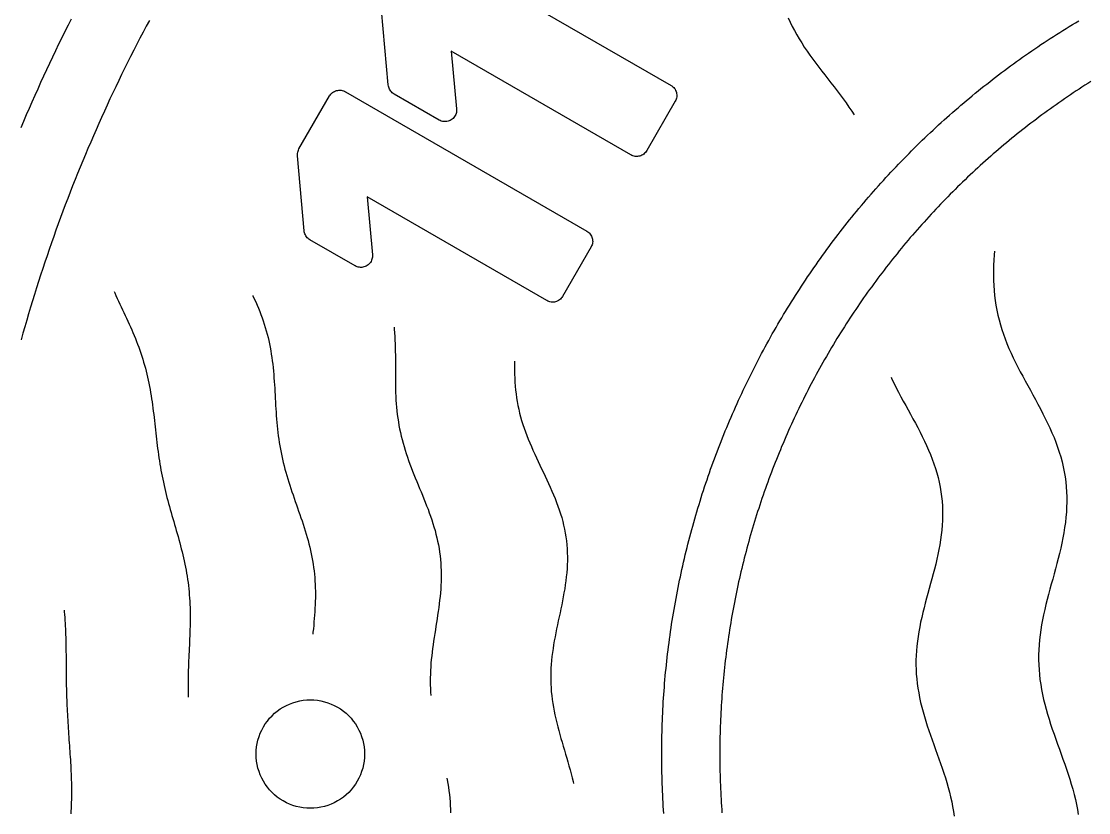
# Model space of a CAD drawing. Header units: millimetres. Extents: x -17.8 to 17.8, y -17.8 to 17.8.
# Drawn here: x 3.244 to 6.001, y -0.151 to 1.893 of the extents above; entities that cross this region are included whole.
import ezdxf

# ---------------------------------------------------------------- set-up
doc = ezdxf.new("R2010")
doc.units = ezdxf.units.MM
for name, color, linetype in [('ALTIN', 2, 'Continuous'), ('DOKU', 8, 'Continuous'), ('KESIM', 1, 'Continuous')]:
    doc.layers.add(name, color=color, linetype=linetype)

msp = doc.modelspace()

# ---------------------------------------------------------------- linework, layer by layer
at = {"layer": 'ALTIN'}
for points in [[(4.2987, 2.0872), (4.9223, 1.7272), (4.9248, 1.7256), (4.9271, 1.7237), (4.9292, 1.7217), (4.9311, 1.7194), (4.9328, 1.717), (4.9342, 1.7144), (4.9354, 1.7117), (4.9363, 1.7089), (4.9369, 1.7061), (4.9372, 1.7031), (4.9373, 1.7002), (4.937, 1.6973), (4.9365, 1.6944), (4.9357, 1.6915), (4.9346, 1.6888), (4.9333, 1.6862), (4.8596, 1.5586), (4.858, 1.5561), (4.8562, 1.5538), (4.8541, 1.5517), (4.8519, 1.5498), (4.8494, 1.5481), (4.8469, 1.5466), (4.8442, 1.5455), (4.8414, 1.5446), (4.8385, 1.544), (4.8356, 1.5436), (4.8326, 1.5436), (4.8297, 1.5438), (4.8268, 1.5443), (4.824, 1.5451), (4.8212, 1.5462), (4.8186, 1.5476), (4.3547, 1.8154), (4.3685, 1.6662), (4.3686, 1.6632), (4.3684, 1.6603), (4.3679, 1.6573), (4.3672, 1.6544), (4.3662, 1.6517), (4.3648, 1.649), (4.3633, 1.6464), (4.3615, 1.6441), (4.3594, 1.6419), (4.3572, 1.6399), (4.3548, 1.6382), (4.3522, 1.6367), (4.3495, 1.6355), (4.3466, 1.6346), (4.3437, 1.6339), (4.3408, 1.6336), (4.3378, 1.6335), (4.3348, 1.6337), (4.3319, 1.6342), (4.329, 1.635), (4.3262, 1.6361), (4.3236, 1.6375), (4.2069, 1.7048), (4.2045, 1.7064), (4.2023, 1.7082), (4.2002, 1.7102), (4.1983, 1.7123), (4.1966, 1.7147), (4.1952, 1.7172), (4.194, 1.7198), (4.1931, 1.7225), (4.1924, 1.7253), (4.1921, 1.7282), (4.1748, 1.9217)], [(3.2437, 1.618), (3.2508, 1.6348), (3.258, 1.6516), (3.2652, 1.6684), (3.2725, 1.6851), (3.2799, 1.7018), (3.2874, 1.7184), (3.2949, 1.7351), (3.3025, 1.7517), (3.3102, 1.7682), (3.318, 1.7848), (3.3258, 1.8013), (3.3337, 1.8177), (3.3416, 1.8341), (3.3497, 1.8505), (3.3578, 1.8669), (3.366, 1.8832), (3.3742, 1.8995)], [(3.5751, 1.8952), (3.5669, 1.8798), (3.5587, 1.8643), (3.5506, 1.8488), (3.5426, 1.8333), (3.5346, 1.8178), (3.5267, 1.8022), (3.5189, 1.7866), (3.5111, 1.7709), (3.5034, 1.7552), (3.4958, 1.7395), (3.4882, 1.7238), (3.4808, 1.708), (3.4733, 1.6922), (3.466, 1.6763), (3.4587, 1.6604), (3.4515, 1.6445), (3.4444, 1.6286), (3.4373, 1.6126), (3.4303, 1.5966), (3.4234, 1.5806), (3.4165, 1.5645), (3.4097, 1.5484), (3.403, 1.5323), (3.3963, 1.5161), (3.3898, 1.4999), (3.3832, 1.4837), (3.3768, 1.4675), (3.3704, 1.4512), (3.3641, 1.4349), (3.3579, 1.4186), (3.3518, 1.4022), (3.3457, 1.3859), (3.3397, 1.3694), (3.3337, 1.353), (3.3279, 1.3366), (3.3221, 1.3201), (3.3163, 1.3036), (3.3107, 1.287), (3.3051, 1.2705), (3.2996, 1.2539), (3.2942, 1.2373), (3.2888, 1.2207), (3.2835, 1.204), (3.2783, 1.1874), (3.2732, 1.1707), (3.2681, 1.1539), (3.2631, 1.1372), (3.2582, 1.1204), (3.2533, 1.1037), (3.2485, 1.0868), (3.2438, 1.07)], [(4.9037, -0.1537), (4.903, -0.1441), (4.9024, -0.1345), (4.9019, -0.1249), (4.9013, -0.1153), (4.9009, -0.1057), (4.9004, -0.0961), (4.9, -0.0865), (4.8997, -0.0769), (4.8993, -0.0673), (4.8991, -0.0577), (4.8988, -0.0481), (4.8987, -0.0385), (4.8985, -0.0288), (4.8984, -0.0192), (4.8983, -0.0096), (4.8983, 0), (4.8983, 0.0096), (4.8984, 0.0192), (4.8985, 0.0288), (4.8987, 0.0385), (4.8988, 0.0481), (4.8991, 0.0577), (4.8993, 0.0673), (4.8997, 0.0769), (4.9, 0.0865), (4.9004, 0.0961), (4.9009, 0.1057), (4.9013, 0.1153), (4.9019, 0.1249), (4.9024, 0.1345), (4.903, 0.1441), (4.9037, 0.1537), (4.9044, 0.1633), (4.9051, 0.1729), (4.9059, 0.1825), (4.9067, 0.1921), (4.9076, 0.2017), (4.9085, 0.2112), (4.9094, 0.2208), (4.9104, 0.2304), (4.9114, 0.2399), (4.9125, 0.2495), (4.9136, 0.259), (4.9147, 0.2686), (4.9159, 0.2781), (4.9172, 0.2877), (4.9185, 0.2972), (4.9198, 0.3067), (4.9211, 0.3162), (4.9225, 0.3258), (4.924, 0.3353), (4.9255, 0.3448), (4.927, 0.3543), (4.9285, 0.3637), (4.9302, 0.3732), (4.9318, 0.3827), (4.9335, 0.3922), (4.9352, 0.4016), (4.937, 0.4111), (4.9388, 0.4205), (4.9407, 0.43), (4.9426, 0.4394), (4.9445, 0.4488), (4.9465, 0.4582), (4.9485, 0.4676), (4.9506, 0.477), (4.9527, 0.4864), (4.9548, 0.4958), (4.957, 0.5051), (4.9592, 0.5145), (4.9615, 0.5238), (4.9638, 0.5332), (4.9661, 0.5425), (4.9685, 0.5518), (4.9709, 0.5611), (4.9734, 0.5704), (4.9759, 0.5797), (4.9785, 0.589), (4.9811, 0.5982), (4.9837, 0.6075), (4.9864, 0.6167), (4.9891, 0.6259), (4.9918, 0.6351), (4.9946, 0.6444), (4.9975, 0.6535), (5.0003, 0.6627), (5.0032, 0.6719), (5.0062, 0.681), (5.0092, 0.6902), (5.0122, 0.6993), (5.0153, 0.7084), (5.0184, 0.7175), (5.0215, 0.7266), (5.0247, 0.7357), (5.028, 0.7447), (5.0312, 0.7538), (5.0345, 0.7628), (5.0379, 0.7718), (5.0413, 0.7808), (5.0447, 0.7898), (5.0482, 0.7988), (5.0517, 0.8077), (5.0552, 0.8167), (5.0588, 0.8256), (5.0624, 0.8345), (5.0661, 0.8434), (5.0698, 0.8523), (5.0735, 0.8611), (5.0773, 0.87), (5.0811, 0.8788), (5.085, 0.8876), (5.0889, 0.8964), (5.0928, 0.9052), (5.0968, 0.9139), (5.1008, 0.9227), (5.1048, 0.9314), (5.1089, 0.9401), (5.113, 0.9488), (5.1172, 0.9575), (5.1214, 0.9661), (5.1256, 0.9748), (5.1299, 0.9834), (5.1342, 0.992), (5.1385, 1.0005), (5.1429, 1.0091), (5.1473, 1.0176), (5.1518, 1.0262), (5.1563, 1.0347), (5.1608, 1.0431), (5.1654, 1.0516), (5.17, 1.06), (5.1746, 1.0685), (5.1793, 1.0769), (5.184, 1.0852), (5.1888, 1.0936), (5.1936, 1.1019), (5.1984, 1.1103), (5.2033, 1.1186), (5.2082, 1.1268), (5.2131, 1.1351), (5.2181, 1.1433), (5.2231, 1.1515), (5.2281, 1.1597), (5.2332, 1.1679), (5.2383, 1.176), (5.2435, 1.1841), (5.2487, 1.1922), (5.2539, 1.2003), (5.2591, 1.2084), (5.2644, 1.2164), (5.2697, 1.2244), (5.2751, 1.2324), (5.2805, 1.2404), (5.2859, 1.2483), (5.2914, 1.2562), (5.2969, 1.2641), (5.3024, 1.272), (5.308, 1.2798), (5.3136, 1.2876), (5.3192, 1.2954), (5.3249, 1.3032), (5.3306, 1.3109), (5.3363, 1.3186), (5.3421, 1.3263), (5.3479, 1.334), (5.3537, 1.3416), (5.3596, 1.3493), (5.3655, 1.3568), (5.3715, 1.3644), (5.3774, 1.3719), (5.3834, 1.3795), (5.3895, 1.3869), (5.3955, 1.3944), (5.4016, 1.4018), (5.4078, 1.4092), (5.4139, 1.4166), (5.4201, 1.424), (5.4264, 1.4313), (5.4326, 1.4386), (5.4389, 1.4459), (5.4452, 1.4531), (5.4516, 1.4603), (5.458, 1.4675), (5.4644, 1.4747), (5.4708, 1.4818), (5.4773, 1.4889), (5.4838, 1.496), (5.4904, 1.503), (5.497, 1.5101), (5.5036, 1.5171), (5.5102, 1.524), (5.5169, 1.5309), (5.5236, 1.5378), (5.5303, 1.5447), (5.537, 1.5516), (5.5438, 1.5584), (5.5506, 1.5652), (5.5575, 1.5719), (5.5644, 1.5786), (5.5713, 1.5853), (5.5782, 1.592), (5.5851, 1.5986), (5.5921, 1.6052), (5.5992, 1.6118), (5.6062, 1.6184), (5.6133, 1.6249), (5.6204, 1.6314), (5.6275, 1.6378), (5.6347, 1.6442), (5.6419, 1.6506), (5.6491, 1.657), (5.6563, 1.6633), (5.6636, 1.6696), (5.6709, 1.6758), (5.6782, 1.6821), (5.6856, 1.6883), (5.693, 1.6944), (5.7004, 1.7006), (5.7078, 1.7067), (5.7153, 1.7127), (5.7227, 1.7188), (5.7303, 1.7248), (5.7378, 1.7307), (5.7454, 1.7367), (5.7529, 1.7426), (5.7606, 1.7485), (5.7682, 1.7543), (5.7759, 1.7601), (5.7836, 1.7659), (5.7913, 1.7716), (5.799, 1.7773), (5.8068, 1.783), (5.8146, 1.7886), (5.8224, 1.7942), (5.8302, 1.7998), (5.8381, 1.8053), (5.846, 1.8108), (5.8539, 1.8163), (5.8618, 1.8217), (5.8698, 1.8271), (5.8778, 1.8325), (5.8858, 1.8378), (5.8938, 1.8431), (5.9019, 1.8483), (5.91, 1.8535), (5.9181, 1.8587), (5.9262, 1.8639), (5.9343, 1.869), (5.9425, 1.8741), (5.9507, 1.8791), (5.9589, 1.8841), (5.9671, 1.8891), (5.9754, 1.894)], [(6.0062, 1.737), (5.9987, 1.7322), (5.9911, 1.7274), (5.9836, 1.7225), (5.9761, 1.7176), (5.9686, 1.7127), (5.9611, 1.7077), (5.9537, 1.7027), (5.9463, 1.6977), (5.9389, 1.6927), (5.9315, 1.6876), (5.9241, 1.6824), (5.9168, 1.6773), (5.9095, 1.6721), (5.9022, 1.6669), (5.895, 1.6616), (5.8877, 1.6563), (5.8805, 1.651), (5.8733, 1.6457), (5.8661, 1.6403), (5.859, 1.6349), (5.8519, 1.6295), (5.8448, 1.624), (5.8377, 1.6185), (5.8307, 1.6129), (5.8236, 1.6074), (5.8166, 1.6018), (5.8097, 1.5962), (5.8027, 1.5905), (5.7958, 1.5848), (5.7889, 1.5791), (5.782, 1.5734), (5.7751, 1.5676), (5.7683, 1.5618), (5.7615, 1.5559), (5.7547, 1.5501), (5.748, 1.5442), (5.7413, 1.5383), (5.7346, 1.5323), (5.7279, 1.5263), (5.7212, 1.5203), (5.7146, 1.5143), (5.708, 1.5082), (5.7015, 1.5021), (5.6949, 1.496), (5.6884, 1.4898), (5.6819, 1.4836), (5.6755, 1.4774), (5.669, 1.4712), (5.6626, 1.4649), (5.6562, 1.4586), (5.6499, 1.4523), (5.6436, 1.446), (5.6373, 1.4396), (5.631, 1.4332), (5.6248, 1.4267), (5.6186, 1.4203), (5.6124, 1.4138), (5.6062, 1.4073), (5.6001, 1.4007), (5.594, 1.3942), (5.5879, 1.3876), (5.5819, 1.381), (5.5759, 1.3743), (5.5699, 1.3676), (5.5639, 1.3609), (5.558, 1.3542), (5.5521, 1.3475), (5.5463, 1.3407), (5.5404, 1.3339), (5.5346, 1.3271), (5.5288, 1.3202), (5.5231, 1.3133), (5.5174, 1.3064), (5.5117, 1.2995), (5.506, 1.2925), (5.5004, 1.2856), (5.4948, 1.2786), (5.4893, 1.2715), (5.4837, 1.2645), (5.4782, 1.2574), (5.4727, 1.2503), (5.4673, 1.2432), (5.4619, 1.2361), (5.4565, 1.2289), (5.4512, 1.2217), (5.4459, 1.2145), (5.4406, 1.2072), (5.4353, 1.2), (5.4301, 1.1927), (5.4249, 1.1854), (5.4198, 1.1781), (5.4146, 1.1707), (5.4095, 1.1633), (5.4045, 1.1559), (5.3995, 1.1485), (5.3945, 1.1411), (5.3895, 1.1336), (5.3846, 1.1261), (5.3797, 1.1186), (5.3748, 1.1111), (5.37, 1.1035), (5.3652, 1.096), (5.3604, 1.0884), (5.3557, 1.0808), (5.351, 1.0731), (5.3463, 1.0655), (5.3417, 1.0578), (5.3371, 1.0501), (5.3325, 1.0424), (5.328, 1.0347), (5.3235, 1.0269), (5.319, 1.0192), (5.3146, 1.0114), (5.3102, 1.0036), (5.3058, 0.9957), (5.3015, 0.9879), (5.2972, 0.98), (5.293, 0.9721), (5.2887, 0.9642), (5.2845, 0.9563), (5.2804, 0.9484), (5.2763, 0.9404), (5.2722, 0.9324), (5.2681, 0.9244), (5.2641, 0.9164), (5.2601, 0.9084), (5.2562, 0.9004), (5.2523, 0.8923), (5.2484, 0.8842), (5.2446, 0.8761), (5.2408, 0.868), (5.237, 0.8599), (5.2332, 0.8517), (5.2296, 0.8436), (5.2259, 0.8354), (5.2223, 0.8272), (5.2187, 0.819), (5.2151, 0.8108), (5.2116, 0.8025), (5.2081, 0.7943), (5.2047, 0.786), (5.2013, 0.7777), (5.1979, 0.7694), (5.1945, 0.7611), (5.1912, 0.7527), (5.188, 0.7444), (5.1847, 0.736), (5.1815, 0.7277), (5.1784, 0.7193), (5.1753, 0.7109), (5.1722, 0.7025), (5.1691, 0.694), (5.1661, 0.6856), (5.1632, 0.6771), (5.1602, 0.6687), (5.1573, 0.6602), (5.1545, 0.6517), (5.1516, 0.6432), (5.1488, 0.6347), (5.1461, 0.6262), (5.1434, 0.6176), (5.1407, 0.6091), (5.1381, 0.6005), (5.1355, 0.5919), (5.1329, 0.5833), (5.1304, 0.5747), (5.1279, 0.5661), (5.1254, 0.5575), (5.123, 0.5489), (5.1206, 0.5402), (5.1183, 0.5316), (5.116, 0.5229), (5.1137, 0.5143), (5.1115, 0.5056), (5.1093, 0.4969), (5.1072, 0.4882), (5.1051, 0.4795), (5.103, 0.4708), (5.101, 0.462), (5.099, 0.4533), (5.097, 0.4445), (5.0951, 0.4358), (5.0932, 0.427), (5.0914, 0.4183), (5.0896, 0.4095), (5.0878, 0.4007), (5.0861, 0.3919), (5.0844, 0.3831), (5.0827, 0.3743), (5.0811, 0.3655), (5.0795, 0.3567), (5.078, 0.3478), (5.0765, 0.339), (5.075, 0.3301), (5.0736, 0.3213), (5.0722, 0.3124), (5.0709, 0.3036), (5.0696, 0.2947), (5.0683, 0.2858), (5.0671, 0.277), (5.0659, 0.2681), (5.0647, 0.2592), (5.0636, 0.2503), (5.0626, 0.2414), (5.0615, 0.2325), (5.0605, 0.2236), (5.0596, 0.2147), (5.0587, 0.2058), (5.0578, 0.1969), (5.0569, 0.1879), (5.0561, 0.179), (5.0554, 0.1701), (5.0547, 0.1611), (5.054, 0.1522), (5.0533, 0.1433), (5.0527, 0.1343), (5.0522, 0.1254), (5.0516, 0.1164), (5.0511, 0.1075), (5.0507, 0.0985), (5.0503, 0.0896), (5.0499, 0.0806), (5.0496, 0.0717), (5.0493, 0.0627), (5.049, 0.0538), (5.0488, 0.0448), (5.0486, 0.0358), (5.0485, 0.0269), (5.0484, 0.0179), (5.0483, 0.009), (5.0483, 0), (5.0483, -0.009), (5.0484, -0.0179), (5.0485, -0.0269), (5.0486, -0.0358), (5.0488, -0.0448), (5.049, -0.0538), (5.0493, -0.0627), (5.0496, -0.0717), (5.0499, -0.0806), (5.0503, -0.0896), (5.0507, -0.0985), (5.0511, -0.1075), (5.0516, -0.1164), (5.0522, -0.1254), (5.0527, -0.1343), (5.0533, -0.1433), (5.054, -0.1522)]]:
    msp.add_lwpolyline(points, dxfattribs=at)
for points in [[(4.1293, 1.2582), (4.1264, 1.2575), (4.1235, 1.2572), (4.1205, 1.2571), (4.1175, 1.2573), (4.1146, 1.2578), (4.1117, 1.2587), (4.1089, 1.2597), (4.1063, 1.2611), (3.9896, 1.3285), (3.9872, 1.33), (3.985, 1.3318), (3.9829, 1.3338), (3.981, 1.336), (3.9793, 1.3383), (3.9779, 1.3408), (3.9767, 1.3434), (3.9758, 1.3461), (3.9751, 1.3489), (3.9747, 1.3518), (3.9575, 1.5453), (3.9574, 1.5483), (3.9576, 1.5514), (3.9581, 1.5544), (3.9589, 1.5574), (3.9601, 1.5602), (3.9614, 1.5629), (4.0405, 1.6998), (4.0421, 1.7023), (4.0439, 1.7046), (4.0459, 1.7067), (4.0482, 1.7086), (4.0506, 1.7103), (4.0532, 1.7117), (4.0559, 1.7129), (4.0587, 1.7138), (4.0616, 1.7144), (4.0645, 1.7147), (4.0674, 1.7148), (4.0704, 1.7145), (4.0733, 1.714), (4.0761, 1.7132), (4.0788, 1.7121), (4.0814, 1.7108), (4.705, 1.3508), (4.7075, 1.3492), (4.7098, 1.3474), (4.7119, 1.3453), (4.7138, 1.3431), (4.7155, 1.3406), (4.7169, 1.3381), (4.7181, 1.3354), (4.719, 1.3326), (4.7196, 1.3297), (4.7199, 1.3268), (4.72, 1.3238), (4.7197, 1.3209), (4.7192, 1.318), (4.7184, 1.3152), (4.7173, 1.3124), (4.716, 1.3098), (4.6423, 1.1822), (4.6407, 1.1797), (4.6389, 1.1774), (4.6368, 1.1753), (4.6346, 1.1734), (4.6321, 1.1717), (4.6296, 1.1703), (4.6269, 1.1691), (4.6241, 1.1682), (4.6212, 1.1676), (4.6183, 1.1672), (4.6153, 1.1672), (4.6124, 1.1674), (4.6095, 1.168), (4.6067, 1.1688), (4.6039, 1.1698), (4.6013, 1.1712), (4.1374, 1.439), (4.1512, 1.2898), (4.1513, 1.2869), (4.1511, 1.2839), (4.1506, 1.2809), (4.1499, 1.2781), (4.1488, 1.2753), (4.1475, 1.2726), (4.146, 1.2701), (4.1442, 1.2677), (4.1421, 1.2655), (4.1399, 1.2636), (4.1375, 1.2618), (4.1349, 1.2603), (4.1321, 1.2591)], [(4.076, -0.1111), (4.0685, -0.1164), (4.0608, -0.1212), (4.0527, -0.1256), (4.0443, -0.1293), (4.0358, -0.1326), (4.027, -0.1352), (4.0181, -0.1373), (4.009, -0.1388), (3.9999, -0.1397), (3.9908, -0.14), (3.9816, -0.1397), (3.9725, -0.1388), (3.9634, -0.1373), (3.9545, -0.1352), (3.9458, -0.1326), (3.9372, -0.1293), (3.9288, -0.1256), (3.9208, -0.1212), (3.913, -0.1164), (3.9055, -0.1111), (3.8985, -0.1053), (3.8918, -0.099), (3.8855, -0.0923), (3.8797, -0.0852), (3.8744, -0.0778), (3.8695, -0.07), (3.8652, -0.0619), (3.8614, -0.0536), (3.8582, -0.045), (3.8555, -0.0362), (3.8535, -0.0273), (3.852, -0.0183), (3.8511, -0.0092), (3.8508, 0), (3.8511, 0.0092), (3.852, 0.0183), (3.8535, 0.0273), (3.8555, 0.0362), (3.8582, 0.045), (3.8614, 0.0536), (3.8652, 0.0619), (3.8695, 0.07), (3.8744, 0.0778), (3.8797, 0.0852), (3.8855, 0.0923), (3.8918, 0.099), (3.8985, 0.1053), (3.9055, 0.1111), (3.913, 0.1164), (3.9208, 0.1212), (3.9288, 0.1256), (3.9372, 0.1293), (3.9458, 0.1326), (3.9545, 0.1352), (3.9634, 0.1373), (3.9725, 0.1388), (3.9816, 0.1397), (3.9908, 0.14), (3.9999, 0.1397), (4.009, 0.1388), (4.0181, 0.1373), (4.027, 0.1352), (4.0358, 0.1326), (4.0443, 0.1293), (4.0527, 0.1256), (4.0608, 0.1212), (4.0685, 0.1164), (4.076, 0.1111), (4.0831, 0.1053), (4.0898, 0.099), (4.096, 0.0923), (4.1018, 0.0852), (4.1072, 0.0778), (4.112, 0.07), (4.1163, 0.0619), (4.1201, 0.0536), (4.1233, 0.045), (4.126, 0.0362), (4.1281, 0.0273), (4.1296, 0.0183), (4.1305, 0.0092), (4.1308, 0), (4.1305, -0.0092), (4.1296, -0.0183), (4.1281, -0.0273), (4.126, -0.0362), (4.1233, -0.045), (4.1201, -0.0536), (4.1163, -0.0619), (4.112, -0.07), (4.1072, -0.0778), (4.1018, -0.0852), (4.096, -0.0923), (4.0898, -0.099), (4.0831, -0.1053)]]:
    msp.add_lwpolyline(points, close=True, dxfattribs=at)
at = {"layer": 'DOKU'}
for points in [[(5.225, 1.9017), (5.23, 1.8906), (5.2353, 1.8797), (5.241, 1.8688), (5.247, 1.8581), (5.2533, 1.8474), (5.2598, 1.8368), (5.2666, 1.8263), (5.2737, 1.8159), (5.2809, 1.8055), (5.2884, 1.7952), (5.296, 1.7849), (5.3037, 1.7746), (5.3116, 1.7643), (5.3195, 1.7541), (5.3275, 1.7439), (5.3354, 1.7336), (5.3434, 1.7233), (5.3513, 1.713), (5.3591, 1.7026), (5.3668, 1.6922), (5.3744, 1.6817), (5.3818, 1.6711), (5.389, 1.6604), (5.3952, 1.6507)], [(5.7575, 1.2993), (5.7567, 1.2894), (5.7559, 1.2761), (5.7554, 1.2628), (5.755, 1.2495), (5.755, 1.2364), (5.7552, 1.2233), (5.7558, 1.2103), (5.7566, 1.1974), (5.7579, 1.1845), (5.7594, 1.1718), (5.7614, 1.1591), (5.7637, 1.1465), (5.7664, 1.1339), (5.7695, 1.1215), (5.7729, 1.1091), (5.7767, 1.0967), (5.7808, 1.0845), (5.7853, 1.0722), (5.79, 1.0601), (5.7951, 1.0479), (5.8005, 1.0358), (5.8061, 1.0238), (5.812, 1.0117), (5.818, 0.9997), (5.8243, 0.9877), (5.8307, 0.9757), (5.8372, 0.9637), (5.8437, 0.9517), (5.8504, 0.9397), (5.857, 0.9277), (5.8636, 0.9156), (5.8701, 0.9035), (5.8766, 0.8914), (5.8829, 0.8792), (5.8891, 0.867), (5.895, 0.8547), (5.9008, 0.8424), (5.9063, 0.8301), (5.9115, 0.8177), (5.9163, 0.8052), (5.9209, 0.7926), (5.9251, 0.7801), (5.9289, 0.7674), (5.9323, 0.7547), (5.9354, 0.7419), (5.938, 0.7291), (5.9401, 0.7162), (5.9419, 0.7033), (5.9432, 0.6903), (5.9441, 0.6772), (5.9446, 0.6642), (5.9446, 0.651), (5.9442, 0.6379), (5.9435, 0.6247), (5.9423, 0.6115), (5.9408, 0.5982), (5.939, 0.5849), (5.9368, 0.5717), (5.9344, 0.5584), (5.9317, 0.545), (5.9288, 0.5317), (5.9256, 0.5184), (5.9223, 0.5051), (5.9189, 0.4918), (5.9153, 0.4785), (5.9117, 0.4653), (5.9081, 0.452), (5.9045, 0.4388), (5.9009, 0.4256), (5.8973, 0.4124), (5.8939, 0.3992), (5.8907, 0.3861), (5.8876, 0.373), (5.8847, 0.3599), (5.882, 0.3469), (5.8796, 0.3339), (5.8775, 0.3209), (5.8757, 0.3079), (5.8742, 0.295), (5.8731, 0.2821), (5.8723, 0.2692), (5.8718, 0.2564), (5.8718, 0.2435), (5.8721, 0.2307), (5.8728, 0.2179), (5.8739, 0.2051), (5.8753, 0.1923), (5.8771, 0.1796), (5.8793, 0.1668), (5.8818, 0.154), (5.8846, 0.1412), (5.8877, 0.1285), (5.8911, 0.1157), (5.8948, 0.1029), (5.8987, 0.0901), (5.9028, 0.0773), (5.9071, 0.0644), (5.9115, 0.0516), (5.9161, 0.0387), (5.9207, 0.0258), (5.9253, 0.0129), (5.93, 0), (5.9346, -0.0129), (5.9392, -0.0259), (5.9437, -0.0389), (5.948, -0.0519), (5.9522, -0.0649), (5.9562, -0.078), (5.9599, -0.091), (5.9634, -0.1041), (5.9666, -0.1172), (5.9695, -0.1303), (5.972, -0.1433), (5.9742, -0.1564)], [(3.484, 1.1946), (3.4854, 1.1916), (3.4887, 1.1843), (3.4922, 1.1769), (3.4956, 1.1696), (3.499, 1.1623), (3.5025, 1.155), (3.506, 1.1476), (3.5094, 1.1403), (3.5128, 1.1329), (3.5162, 1.1256), (3.5196, 1.1182), (3.523, 1.1108), (3.5262, 1.1034), (3.5295, 1.0959), (3.5327, 1.0885), (3.5358, 1.081), (3.5389, 1.0735), (3.5418, 1.066), (3.5447, 1.0584), (3.5476, 1.0508), (3.5503, 1.0432), (3.5529, 1.0356), (3.5555, 1.0279), (3.5579, 1.0202), (3.5602, 1.0125), (3.5625, 1.0047), (3.5646, 0.9969), (3.5667, 0.9891), (3.5686, 0.9813), (3.5705, 0.9734), (3.5722, 0.9655), (3.5739, 0.9576), (3.5754, 0.9497), (3.5769, 0.9417), (3.5783, 0.9337), (3.5796, 0.9257), (3.5808, 0.9177), (3.582, 0.9097), (3.5831, 0.9017), (3.5842, 0.8936), (3.5852, 0.8856), (3.5862, 0.8775), (3.5871, 0.8695), (3.588, 0.8614), (3.5889, 0.8534), (3.5898, 0.8453), (3.5907, 0.8372), (3.5916, 0.8292), (3.5925, 0.8211), (3.5934, 0.8131), (3.5944, 0.8051), (3.5953, 0.7971), (3.5964, 0.7891), (3.5974, 0.7811), (3.5985, 0.7731), (3.5997, 0.7651), (3.6009, 0.7572), (3.6021, 0.7492), (3.6035, 0.7413), (3.6049, 0.7334), (3.6063, 0.7255), (3.6079, 0.7176), (3.6095, 0.7098), (3.6111, 0.7019), (3.6129, 0.6941), (3.6147, 0.6863), (3.6165, 0.6784), (3.6185, 0.6706), (3.6204, 0.6628), (3.6225, 0.655), (3.6246, 0.6473), (3.6267, 0.6395), (3.6289, 0.6317), (3.6311, 0.6239), (3.6333, 0.6162), (3.6355, 0.6084), (3.6378, 0.6006), (3.6401, 0.5928), (3.6423, 0.585), (3.6446, 0.5772), (3.6468, 0.5694), (3.649, 0.5616), (3.6512, 0.5538), (3.6533, 0.546), (3.6554, 0.5382), (3.6575, 0.5303), (3.6595, 0.5224), (3.6614, 0.5146), (3.6632, 0.5067), (3.665, 0.4988), (3.6667, 0.4909), (3.6683, 0.4829), (3.6698, 0.475), (3.6712, 0.467), (3.6725, 0.4591), (3.6737, 0.4511), (3.6748, 0.4431), (3.6758, 0.4351), (3.6767, 0.427), (3.6775, 0.419), (3.6782, 0.4109), (3.6788, 0.4029), (3.6793, 0.3948), (3.6797, 0.3867), (3.68, 0.3787), (3.6802, 0.3706), (3.6803, 0.3625), (3.6803, 0.3544), (3.6803, 0.3463), (3.6802, 0.3382), (3.6801, 0.3301), (3.6799, 0.3219), (3.6796, 0.3138), (3.6793, 0.3057), (3.679, 0.2976), (3.6786, 0.2895), (3.6783, 0.2814), (3.6779, 0.2733), (3.6775, 0.2652), (3.6771, 0.2571), (3.6767, 0.249), (3.6764, 0.241), (3.6761, 0.2329), (3.6758, 0.2248), (3.6755, 0.2168), (3.6753, 0.2087), (3.6751, 0.2006), (3.675, 0.1926), (3.675, 0.1846), (3.675, 0.1765), (3.6751, 0.1685), (3.6752, 0.1605), (3.6754, 0.1524), (3.6756, 0.147)], [(3.8419, 1.1844), (3.8422, 1.1839), (3.846, 1.1758), (3.8497, 1.1678), (3.8532, 1.1597), (3.8567, 1.1516), (3.86, 1.1434), (3.8632, 1.1352), (3.8662, 1.1269), (3.8692, 1.1186), (3.8719, 1.1103), (3.8745, 1.1019), (3.877, 1.0934), (3.8793, 1.0849), (3.8815, 1.0764), (3.8835, 1.0679), (3.8853, 1.0593), (3.887, 1.0506), (3.8886, 1.0419), (3.89, 1.0332), (3.8914, 1.0245), (3.8925, 1.0157), (3.8936, 1.007), (3.8946, 0.9981), (3.8954, 0.9893), (3.8962, 0.9805), (3.8969, 0.9716), (3.8976, 0.9627), (3.8982, 0.9539), (3.8987, 0.945), (3.8992, 0.9361), (3.8997, 0.9272), (3.9002, 0.9184), (3.9007, 0.9095), (3.9012, 0.9007), (3.9017, 0.8918), (3.9022, 0.883), (3.9028, 0.8742), (3.9035, 0.8654), (3.9042, 0.8566), (3.9051, 0.8479), (3.9059, 0.8391), (3.9069, 0.8304), (3.908, 0.8218), (3.9092, 0.8131), (3.9105, 0.8045), (3.9119, 0.7959), (3.9134, 0.7873), (3.9151, 0.7788), (3.9168, 0.7702), (3.9187, 0.7617), (3.9207, 0.7532), (3.9228, 0.7448), (3.925, 0.7363), (3.9273, 0.7279), (3.9298, 0.7195), (3.9323, 0.7111), (3.9349, 0.7027), (3.9375, 0.6943), (3.9403, 0.6859), (3.9431, 0.6775), (3.946, 0.6692), (3.9489, 0.6608), (3.9518, 0.6524), (3.9547, 0.6441), (3.9577, 0.6357), (3.9606, 0.6273), (3.9636, 0.6189), (3.9665, 0.6105), (3.9693, 0.6021), (3.9721, 0.5936), (3.9749, 0.5852), (3.9775, 0.5767), (3.9801, 0.5682), (3.9826, 0.5597), (3.9849, 0.5512), (3.9872, 0.5426), (3.9893, 0.5341), (3.9913, 0.5255), (3.9932, 0.5169), (3.9949, 0.5082), (3.9965, 0.4996), (3.9979, 0.4909), (3.9992, 0.4822), (4.0003, 0.4735), (4.0013, 0.4647), (4.0021, 0.456), (4.0027, 0.4472), (4.0032, 0.4384), (4.0035, 0.4296), (4.0037, 0.4208), (4.0038, 0.412), (4.0037, 0.4032), (4.0035, 0.3943), (4.0032, 0.3855), (4.0028, 0.3766), (4.0023, 0.3678), (4.0016, 0.3589), (4.001, 0.35), (4.0002, 0.3412), (3.9994, 0.3323), (3.9985, 0.3235), (3.9976, 0.3146), (3.9972, 0.3099)], [(4.207, 1.1026), (4.2074, 1.0979), (4.2082, 1.0883), (4.2088, 1.0787), (4.2093, 1.069), (4.2097, 1.0594), (4.21, 1.0497), (4.2102, 1.04), (4.2103, 1.0302), (4.2103, 1.0205), (4.2104, 1.0108), (4.2104, 1.0011), (4.2104, 0.9914), (4.2104, 0.9817), (4.2104, 0.972), (4.2105, 0.9624), (4.2106, 0.9528), (4.2108, 0.9432), (4.2111, 0.9336), (4.2115, 0.924), (4.212, 0.9145), (4.2127, 0.905), (4.2134, 0.8956), (4.2143, 0.8862), (4.2154, 0.8768), (4.2167, 0.8675), (4.2181, 0.8582), (4.2196, 0.8489), (4.2214, 0.8397), (4.2233, 0.8305), (4.2254, 0.8213), (4.2277, 0.8122), (4.2301, 0.8031), (4.2327, 0.794), (4.2354, 0.785), (4.2383, 0.776), (4.2414, 0.767), (4.2445, 0.758), (4.2478, 0.749), (4.2512, 0.74), (4.2547, 0.7311), (4.2582, 0.7221), (4.2619, 0.7132), (4.2655, 0.7042), (4.2693, 0.6953), (4.273, 0.6863), (4.2767, 0.6774), (4.2804, 0.6684), (4.2841, 0.6594), (4.2877, 0.6504), (4.2912, 0.6413), (4.2947, 0.6323), (4.298, 0.6232), (4.3013, 0.6141), (4.3044, 0.6049), (4.3073, 0.5958), (4.3101, 0.5866), (4.3128, 0.5774), (4.3152, 0.5681), (4.3175, 0.5588), (4.3195, 0.5495), (4.3214, 0.5402), (4.3231, 0.5308), (4.3245, 0.5214), (4.3257, 0.512), (4.3267, 0.5025), (4.3275, 0.4931), (4.3281, 0.4836), (4.3285, 0.474), (4.3286, 0.4645), (4.3286, 0.455), (4.3284, 0.4454), (4.328, 0.4358), (4.3274, 0.4262), (4.3266, 0.4166), (4.3258, 0.407), (4.3247, 0.3974), (4.3236, 0.3878), (4.3224, 0.3782), (4.321, 0.3685), (4.3196, 0.3589), (4.3182, 0.3493), (4.3167, 0.3397), (4.3151, 0.3301), (4.3136, 0.3206), (4.3121, 0.311), (4.3106, 0.3014), (4.3092, 0.2919), (4.3078, 0.2823), (4.3065, 0.2728), (4.3053, 0.2633), (4.3042, 0.2538), (4.3032, 0.2444), (4.3024, 0.2349), (4.3017, 0.2254), (4.3011, 0.216), (4.3007, 0.2066), (4.3005, 0.1972), (4.3004, 0.1878), (4.3005, 0.1784), (4.3008, 0.169), (4.3012, 0.1596), (4.3018, 0.1512)], [(4.5183, 1.0151), (4.5182, 1.012), (4.5181, 1.0016), (4.5181, 0.9913), (4.5183, 0.981), (4.5186, 0.9708), (4.5191, 0.9606), (4.5199, 0.9504), (4.5208, 0.9403), (4.522, 0.9303), (4.5233, 0.9203), (4.5249, 0.9103), (4.5268, 0.9004), (4.5289, 0.8906), (4.5312, 0.8808), (4.5337, 0.871), (4.5365, 0.8613), (4.5395, 0.8516), (4.5427, 0.8419), (4.5462, 0.8323), (4.5498, 0.8227), (4.5536, 0.8132), (4.5575, 0.8036), (4.5616, 0.7941), (4.5658, 0.7846), (4.5702, 0.775), (4.5746, 0.7655), (4.5791, 0.756), (4.5836, 0.7465), (4.5882, 0.737), (4.5928, 0.7274), (4.5973, 0.7179), (4.6018, 0.7083), (4.6062, 0.6987), (4.6106, 0.6891), (4.6148, 0.6794), (4.619, 0.6697), (4.6229, 0.66), (4.6267, 0.6502), (4.6303, 0.6405), (4.6337, 0.6306), (4.6369, 0.6208), (4.6399, 0.6108), (4.6426, 0.6009), (4.645, 0.5909), (4.6472, 0.5809), (4.6491, 0.5708), (4.6507, 0.5607), (4.6521, 0.5506), (4.6531, 0.5404), (4.6539, 0.5302), (4.6544, 0.52), (4.6546, 0.5098), (4.6546, 0.4995), (4.6543, 0.4892), (4.6537, 0.4789), (4.6529, 0.4685), (4.6519, 0.4582), (4.6507, 0.4478), (4.6493, 0.4374), (4.6477, 0.4271), (4.6459, 0.4167), (4.6441, 0.4063), (4.6421, 0.3959), (4.64, 0.3856), (4.6379, 0.3752), (4.6357, 0.3648), (4.6335, 0.3545), (4.6312, 0.3442), (4.629, 0.3338), (4.6269, 0.3235), (4.6248, 0.3133), (4.6228, 0.303), (4.6209, 0.2927), (4.6192, 0.2825), (4.6176, 0.2723), (4.6161, 0.2621), (4.6148, 0.252), (4.6138, 0.2418), (4.6129, 0.2317), (4.6122, 0.2215), (4.6118, 0.2114), (4.6116, 0.2013), (4.6116, 0.1913), (4.6119, 0.1812), (4.6124, 0.1711), (4.6132, 0.1611), (4.6142, 0.1511), (4.6154, 0.141), (4.6169, 0.131), (4.6185, 0.1209), (4.6204, 0.1109), (4.6225, 0.1009), (4.6247, 0.0908), (4.6271, 0.0808), (4.6297, 0.0707), (4.6323, 0.0606), (4.6351, 0.0506), (4.638, 0.0405), (4.641, 0.0304), (4.644, 0.0203), (4.647, 0.0101), (4.65, 0), (4.653, -0.0102), (4.656, -0.0203), (4.6588, -0.0305), (4.6616, -0.0407), (4.6643, -0.0509), (4.6669, -0.0611), (4.6693, -0.0713), (4.6702, -0.0757)], [(5.4907, 0.9731), (5.4928, 0.9685), (5.4984, 0.9571), (5.5041, 0.9458), (5.51, 0.9344), (5.516, 0.9231), (5.5222, 0.9117), (5.5284, 0.9004), (5.5347, 0.889), (5.5409, 0.8776), (5.5472, 0.8662), (5.5534, 0.8547), (5.5595, 0.8433), (5.5655, 0.8318), (5.5713, 0.8202), (5.5769, 0.8086), (5.5824, 0.797), (5.5875, 0.7853), (5.5925, 0.7735), (5.5971, 0.7617), (5.6014, 0.7499), (5.6054, 0.738), (5.609, 0.726), (5.6122, 0.714), (5.6151, 0.7019), (5.6175, 0.6897), (5.6196, 0.6776), (5.6213, 0.6653), (5.6225, 0.653), (5.6233, 0.6407), (5.6238, 0.6283), (5.6238, 0.6159), (5.6235, 0.6035), (5.6228, 0.591), (5.6217, 0.5785), (5.6203, 0.5659), (5.6185, 0.5534), (5.6165, 0.5408), (5.6142, 0.5282), (5.6116, 0.5156), (5.6088, 0.503), (5.6059, 0.4904), (5.6027, 0.4779), (5.5995, 0.4653), (5.5961, 0.4527), (5.5927, 0.4402), (5.5893, 0.4276), (5.5858, 0.4151), (5.5824, 0.4026), (5.5791, 0.3901), (5.5759, 0.3777), (5.5728, 0.3653), (5.5699, 0.3529), (5.5671, 0.3405), (5.5646, 0.3282), (5.5624, 0.3159), (5.5604, 0.3036), (5.5586, 0.2913), (5.5572, 0.2791), (5.5561, 0.2669), (5.5554, 0.2547), (5.555, 0.2425), (5.5549, 0.2304), (5.5552, 0.2183), (5.5559, 0.2062), (5.5569, 0.1941), (5.5583, 0.182), (5.56, 0.1699), (5.562, 0.1578), (5.5644, 0.1457), (5.567, 0.1336), (5.57, 0.1215), (5.5732, 0.1094), (5.5767, 0.0973), (5.5804, 0.0852), (5.5843, 0.0731), (5.5883, 0.061), (5.5925, 0.0488), (5.5968, 0.0366), (5.6012, 0.0244), (5.6056, 0.0122), (5.61, 0), (5.6144, -0.0122), (5.6187, -0.0245), (5.6229, -0.0368), (5.6271, -0.0491), (5.631, -0.0614), (5.6348, -0.0738), (5.6383, -0.0861), (5.6416, -0.0985), (5.6446, -0.1108), (5.6473, -0.1232), (5.6497, -0.1356), (5.6518, -0.148), (5.6535, -0.1604)], [(3.3548, 0.3718), (3.3552, 0.3675), (3.3558, 0.3601), (3.3564, 0.3528), (3.3569, 0.3454), (3.3573, 0.3381), (3.3577, 0.3307), (3.3581, 0.3233), (3.3584, 0.316), (3.3587, 0.3086), (3.3589, 0.3013), (3.3591, 0.2939), (3.3593, 0.2865), (3.3594, 0.2791), (3.3595, 0.2718), (3.3596, 0.2644), (3.3597, 0.257), (3.3598, 0.2497), (3.3598, 0.2423), (3.3599, 0.2349), (3.3599, 0.2276), (3.36, 0.2202), (3.36, 0.2129), (3.3601, 0.2055), (3.3602, 0.1982), (3.3603, 0.1908), (3.3604, 0.1835), (3.3605, 0.1761), (3.3607, 0.1688), (3.3609, 0.1614), (3.361, 0.1541), (3.3613, 0.1468), (3.3615, 0.1394), (3.3618, 0.1321), (3.3621, 0.1248), (3.3624, 0.1174), (3.3628, 0.1101), (3.3632, 0.1028), (3.3636, 0.0954), (3.364, 0.0881), (3.3644, 0.0808), (3.3649, 0.0734), (3.3654, 0.0661), (3.3659, 0.0588), (3.3664, 0.0514), (3.3669, 0.0441), (3.3674, 0.0367), (3.368, 0.0294), (3.3685, 0.022), (3.369, 0.0147), (3.3695, 0.0074), (3.37, 0), (3.3705, -0.0074), (3.3709, -0.0147), (3.3714, -0.0221), (3.3718, -0.0294), (3.3722, -0.0368), (3.3725, -0.0441), (3.3728, -0.0515), (3.3731, -0.0589), (3.3733, -0.0662), (3.3735, -0.0736), (3.3736, -0.081), (3.3737, -0.0883), (3.3737, -0.0957), (3.3737, -0.1031), (3.3736, -0.1104), (3.3735, -0.1178), (3.3733, -0.1252), (3.373, -0.1325), (3.3727, -0.1399), (3.3723, -0.1472), (3.3719, -0.1546)], [(4.3436, -0.0622), (4.3444, -0.0664), (4.346, -0.0759), (4.3475, -0.0854), (4.3488, -0.0949), (4.35, -0.1044), (4.351, -0.1139), (4.3517, -0.1235), (4.3523, -0.133), (4.3527, -0.1425), (4.3529, -0.152)]]:
    msp.add_lwpolyline(points, dxfattribs=at)
at = {"layer": 'KESIM'}
msp.add_circle((0, 0), 17.8, dxfattribs=at)

doc.saveas('drawing.dxf')
